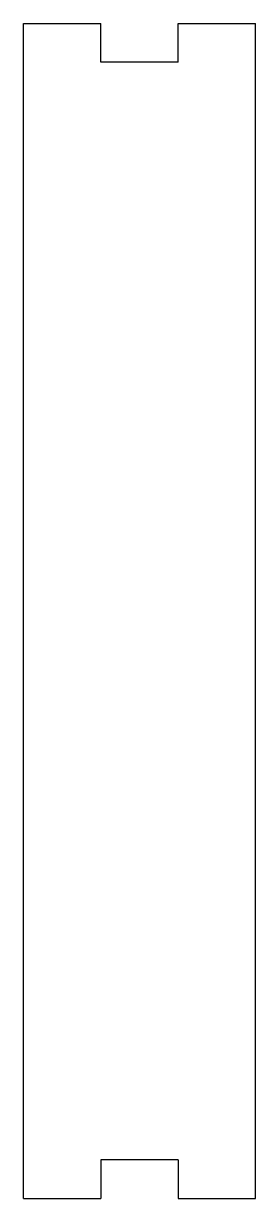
# Model space of a CAD drawing. Header units: millimetres. Extents: x -10 to 10, y -51 to 51.
import ezdxf

# ---------------------------------------------------------------- set-up
doc = ezdxf.new("R2010")
doc.units = ezdxf.units.MM

msp = doc.modelspace()

# ---------------------------------------------------------------- linework, layer by layer
at = {"layer": 'flr_align_a'}
for p, q in [((-10.05, -50.8), (-10.05, 50.8)), ((-10.05, 50.8), (-3.35, 50.8)), ((-3.35, 47.45), (-3.35, 50.8)), ((3.35, 47.45), (3.35, 50.8)), ((3.35, 50.8), (10.05, 50.8)), ((10.05, -50.8), (10.05, 50.8)), ((3.35, 47.45), (-3.35, 47.45)), ((3.35, -47.45), (-3.35, -47.45)), ((-3.35, -47.45), (-3.35, -50.8)), ((3.35, -47.45), (3.35, -50.8)), ((-10.05, -50.8), (-3.35, -50.8)), ((3.35, -50.8), (10.05, -50.8))]:
    msp.add_line(p, q, dxfattribs=at)

doc.saveas('drawing.dxf')
